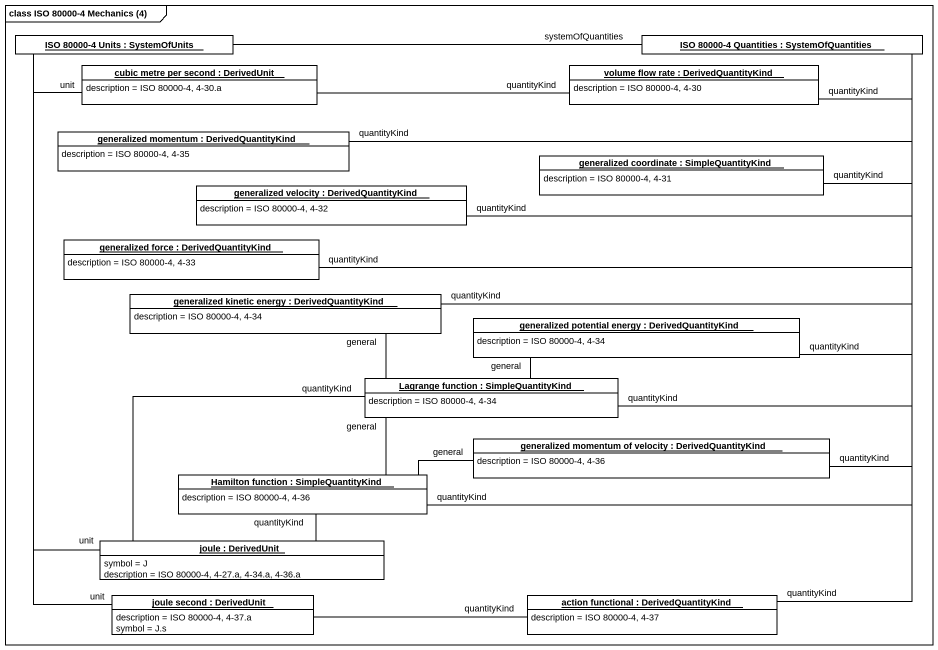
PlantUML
@startuml
mainframe class ISO 80000-4 Mechanics (4)
hide circle
hide empty members
object "ISO 80000-4 Units : SystemOfUnits" as ISO_80000_4_Units #FFFFFF
object "ISO 80000-4 Quantities : SystemOfQuantities" as ISO_80000_4_Quantities #FFFFFF
object "cubic metre per second : DerivedUnit" as cubic_metre_per_second #FFFFFF {
  description = ISO 80000-4, 4-30.a
}
object "volume flow rate : DerivedQuantityKind" as volume_flow_rate #FFFFFF {
  description = ISO 80000-4, 4-30
}
object "generalized momentum : DerivedQuantityKind" as generalized_momentum #FFFFFF {
  description = ISO 80000-4, 4-35
}
object "generalized coordinate : SimpleQuantityKind" as generalized_coordinate #FFFFFF {
  description = ISO 80000-4, 4-31
}
object "generalized velocity : DerivedQuantityKind" as generalized_velocity #FFFFFF {
  description = ISO 80000-4, 4-32
}
object "generalized force : DerivedQuantityKind" as generalized_force #FFFFFF {
  description = ISO 80000-4, 4-33
}
object "generalized kinetic energy : DerivedQuantityKind" as generalized_kinetic_energy #FFFFFF {
  description = ISO 80000-4, 4-34
}
object "generalized potential energy : DerivedQuantityKind" as generalized_potential_energy #FFFFFF {
  description = ISO 80000-4, 4-34
}
object "Lagrange function : SimpleQuantityKind" as Lagrange_function #FFFFFF {
  description = ISO 80000-4, 4-34
}
object "generalized momentum of velocity : DerivedQuantityKind" as generalized_momentum_of #FFFFFF {
  description = ISO 80000-4, 4-36
}
object "Hamilton function : SimpleQuantityKind" as Hamilton_function #FFFFFF {
  description = ISO 80000-4, 4-36
}
object "joule : DerivedUnit" as joule #FFFFFF {
  symbol = J
  description = ISO 80000-4, 4-27.a, 4-34.a, 4-36.a
}
object "joule second : DerivedUnit" as joule_second #FFFFFF {
  description = ISO 80000-4, 4-37.a
  symbol = J.s
}
object "action functional : DerivedQuantityKind" as action_functional #FFFFFF {
  description = ISO 80000-4, 4-37
}
ISO_80000_4_Quantities -left- ISO_80000_4_Units : systemOfQuantities
cubic_metre_per_second -left- ISO_80000_4_Units : unit
cubic_metre_per_second -right- volume_flow_rate : quantityKind
volume_flow_rate -right- ISO_80000_4_Quantities : quantityKind
generalized_momentum -right- ISO_80000_4_Quantities : quantityKind
generalized_coordinate -up- ISO_80000_4_Quantities : quantityKind
generalized_velocity -right- ISO_80000_4_Quantities : quantityKind
generalized_force -right- ISO_80000_4_Quantities : quantityKind
generalized_kinetic_energy -right- ISO_80000_4_Quantities : quantityKind
generalized_potential_energy -up- ISO_80000_4_Quantities : quantityKind
Lagrange_function -up- ISO_80000_4_Quantities : quantityKind
Lagrange_function -left- generalized_kinetic_energy : general
Lagrange_function -right- generalized_potential_energy : general
generalized_momentum_of -up- ISO_80000_4_Quantities : quantityKind
Hamilton_function -up- ISO_80000_4_Quantities : quantityKind
Hamilton_function -right- Lagrange_function : general
Hamilton_function -right- generalized_momentum_of : general
joule -up- ISO_80000_4_Units : unit
joule -up- Lagrange_function : quantityKind
joule -up- Hamilton_function : quantityKind
joule_second -up- ISO_80000_4_Units : unit
joule_second -right- action_functional : quantityKind
action_functional -up- ISO_80000_4_Quantities : quantityKind
@enduml
